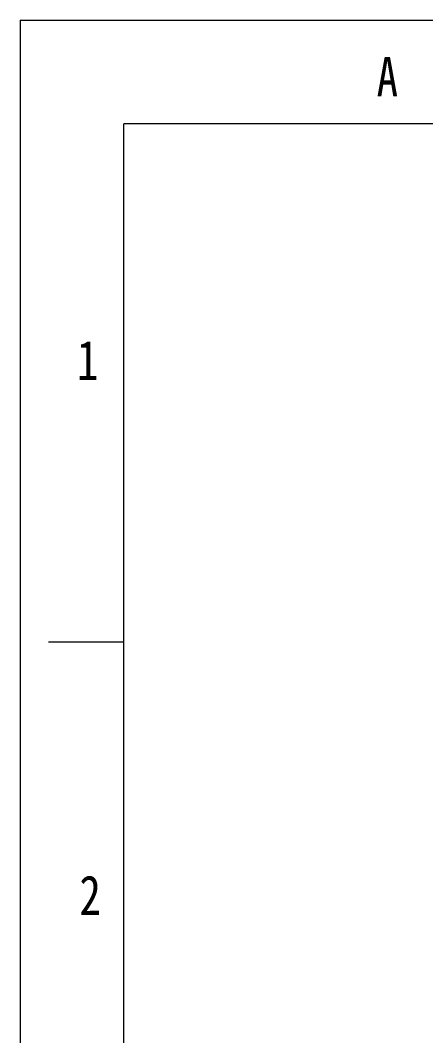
# Model space of a CAD drawing. Header units: inches. Extents: x 20229 to 21001, y -6726 to -5634.
# Drawn here: x 20229.3 to 20331, y -5888.2 to -5633.5 of the extents above; entities that cross this region are included whole.
import ezdxf

# ---------------------------------------------------------------- set-up
doc = ezdxf.new("R2010")
doc.units = ezdxf.units.IN
doc.header["$LTSCALE"] = 4.84
doc.header["$MEASUREMENT"] = 0
doc.layers.get('0').update_dxf_attribs({"linetype": 'CONTINUOUS', "lineweight": 13})
doc.styles.get("Standard").update_dxf_attribs({"font": 'txt', "width": 0.8})

msp = doc.modelspace()

# ---------------------------------------------------------------- linework, layer by layer
at = {"color": 7, "linetype": 'Continuous'}
for p, q in [((20229.28, -5633.52), (21001.48, -5633.52)), ((20229.28, -5633.52), (20229.28, -6725.51)), ((20975.48, -5659.51), (20255.28, -5659.51)), ((20255.28, -5789.51), (20236.38, -5789.51))]:
    msp.add_line(p, q, dxfattribs=at)
at = {"linetype": 'Continuous'}
msp.add_line((20255.28, -6699.51), (20255.28, -5659.51), dxfattribs=at)

# ---------------------------------------------------------------- texts
at = {"char_height": 9.91, "attachment_point": 5}
for s, width, insert in [('A', 10, (20321.35, -5647.67)), ('1', 50, (20246.18, -5718.79)), ('2', 50, (20246.8, -5852.95))]:
    msp.add_mtext_dynamic_manual_height_columns(s, width=width, gutter_width=12.5, heights=[0], dxfattribs=dict(at, insert=insert))

doc.saveas('drawing.dxf')
